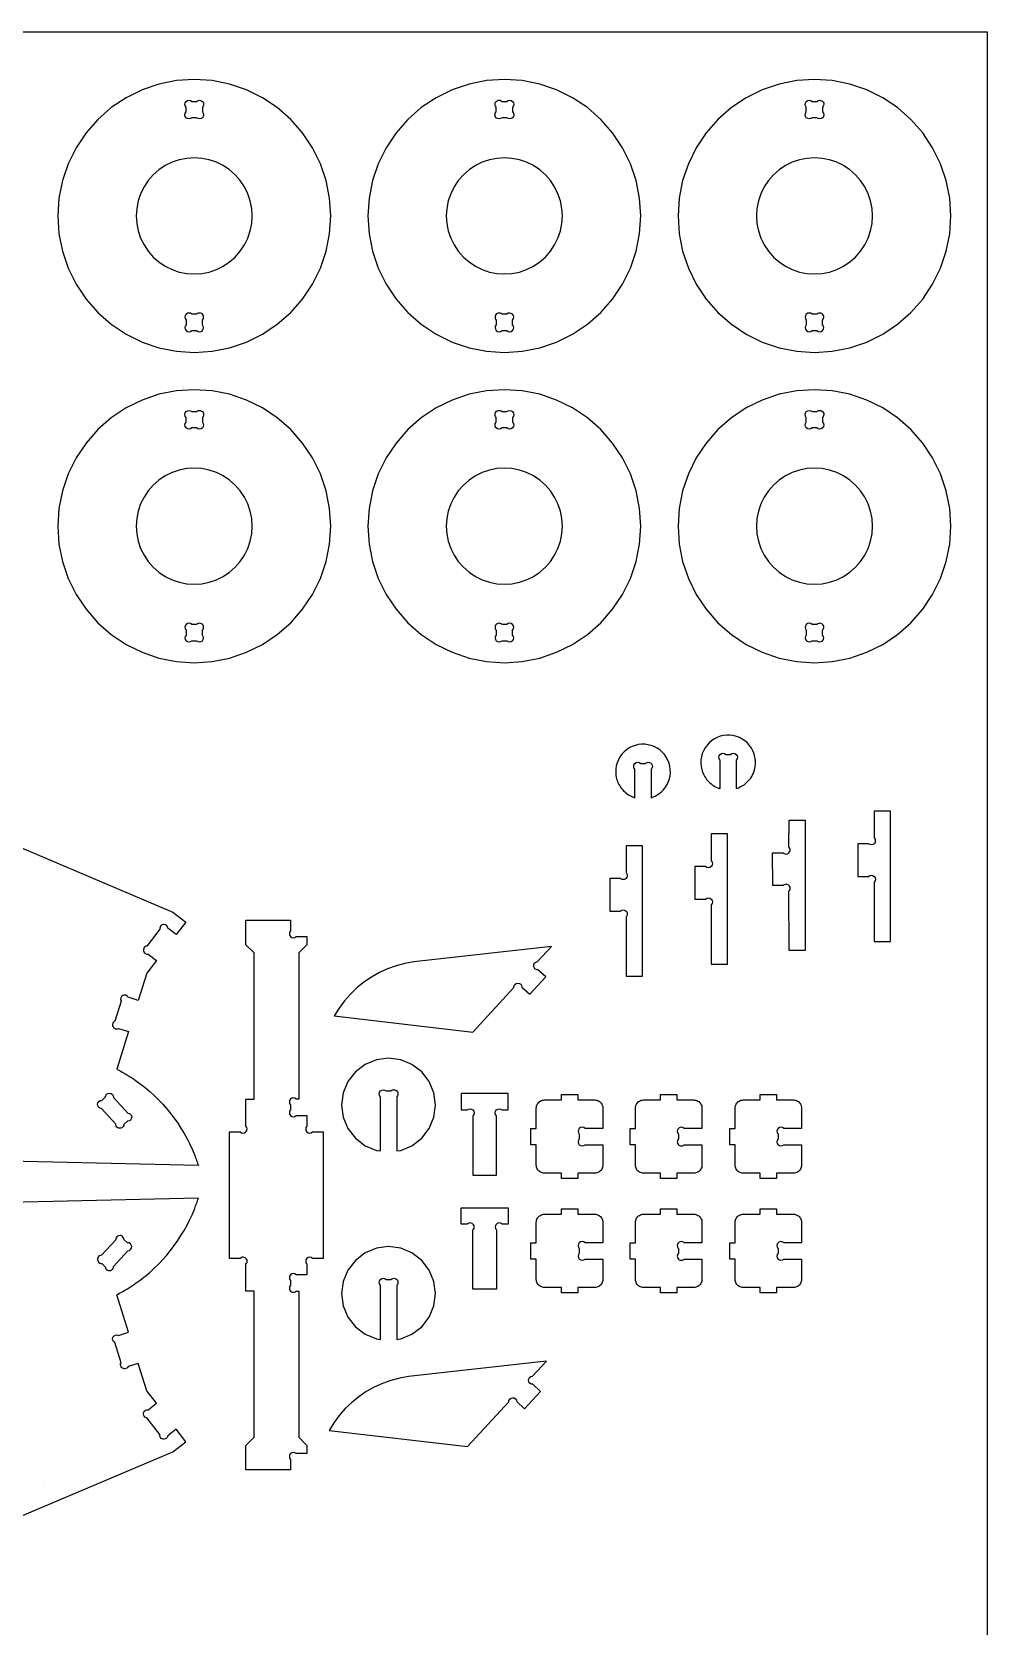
# Model space of a CAD drawing. Extents: x -745 to 183, y -809 to 482.
# Drawn here: x -169 to 183, y -106 to 482 of the extents above; entities that cross this region are included whole.
import ezdxf

# ---------------------------------------------------------------- set-up
doc = ezdxf.new("R2010")
doc.units = 0
doc.header["$MEASUREMENT"] = 0
doc.layers.get('0').update_dxf_attribs({"linetype": 'CONTINUOUS'})
doc.layers.add('LAYER_1', color=18, linetype='CONTINUOUS')

msp = doc.modelspace()

# ---------------------------------------------------------------- linework, layer by layer
msp.add_lwpolyline([(-745.43, -808.79), (-745.43, 481.66), (182.93, 481.66), (182.93, -808.79)], close=True)
at = {"layer": 'LAYER_1'}
for points in [[(-149.21, 383.23), (-144.87, 378.28), (-139.93, 373.94), (-134.46, 370.29), (-128.56, 367.38), (-122.33, 365.26), (-115.87, 363.98), (-109.31, 363.55), (-102.74, 363.98), (-96.29, 365.26), (-90.06, 367.38), (-84.16, 370.29), (-78.69, 373.94), (-73.74, 378.28), (-69.4, 383.23), (-65.75, 388.7), (-62.84, 394.6), (-60.72, 400.83), (-59.44, 407.28), (-59.01, 413.85), (-59.44, 420.41), (-60.72, 426.86), (-62.84, 433.09), (-65.75, 438.99), (-69.4, 444.46), (-73.74, 449.41), (-78.69, 453.75), (-84.16, 457.4), (-90.06, 460.31), (-96.29, 462.43), (-102.74, 463.71), (-109.31, 464.14), (-115.87, 463.71), (-122.33, 462.43), (-128.56, 460.31), (-134.46, 457.4), (-139.93, 453.75), (-144.87, 449.41), (-149.21, 444.46), (-152.87, 438.99), (-155.78, 433.09), (-157.89, 426.86), (-159.17, 420.41), (-159.61, 413.85), (-159.17, 407.28), (-157.89, 400.83), (-155.78, 394.6), (-152.87, 388.7)], [(-34.91, 383.23), (-30.57, 378.28), (-25.63, 373.94), (-20.16, 370.29), (-14.26, 367.38), (-8.03, 365.26), (-1.57, 363.98), (4.99, 363.55), (11.56, 363.98), (18.01, 365.26), (24.24, 367.38), (30.14, 370.29), (35.61, 373.94), (40.56, 378.28), (44.9, 383.23), (48.55, 388.7), (51.46, 394.6), (53.58, 400.83), (54.86, 407.28), (55.29, 413.85), (54.86, 420.41), (53.58, 426.86), (51.46, 433.09), (48.55, 438.99), (44.9, 444.46), (40.56, 449.41), (35.61, 453.75), (30.14, 457.4), (24.24, 460.31), (18.01, 462.43), (11.56, 463.71), (4.99, 464.14), (-1.57, 463.71), (-8.03, 462.43), (-14.26, 460.31), (-20.16, 457.4), (-25.63, 453.75), (-30.57, 449.41), (-34.91, 444.46), (-38.57, 438.99), (-41.48, 433.09), (-43.59, 426.86), (-44.87, 420.41), (-45.31, 413.85), (-44.87, 407.28), (-43.59, 400.83), (-41.48, 394.6), (-38.57, 388.7)], [(79.39, 383.23), (83.73, 378.28), (88.67, 373.94), (94.14, 370.29), (100.04, 367.38), (106.27, 365.26), (112.73, 363.98), (119.29, 363.55), (125.86, 363.98), (132.31, 365.26), (138.54, 367.38), (144.44, 370.29), (149.91, 373.94), (154.86, 378.28), (159.2, 383.23), (162.85, 388.7), (165.76, 394.6), (167.88, 400.83), (169.16, 407.28), (169.59, 413.85), (169.16, 420.41), (167.88, 426.86), (165.76, 433.09), (162.85, 438.99), (159.2, 444.46), (154.86, 449.41), (149.91, 453.75), (144.44, 457.4), (138.54, 460.31), (132.31, 462.43), (125.86, 463.71), (119.29, 464.14), (112.73, 463.71), (106.27, 462.43), (100.04, 460.31), (94.14, 457.4), (88.67, 453.75), (83.73, 449.41), (79.39, 444.46), (75.73, 438.99), (72.82, 433.09), (70.71, 426.86), (69.43, 420.41), (69, 413.85), (69.43, 407.28), (70.71, 400.83), (72.82, 394.6), (75.73, 388.7)], [(-127.83, 403.15), (-126.28, 400.82), (-124.43, 398.72), (-122.33, 396.88), (-120, 395.32), (-117.49, 394.09), (-114.84, 393.19), (-112.1, 392.64), (-109.31, 392.46), (-106.52, 392.64), (-103.77, 393.19), (-101.12, 394.09), (-98.61, 395.32), (-96.29, 396.88), (-94.18, 398.72), (-92.34, 400.82), (-90.78, 403.15), (-89.55, 405.66), (-88.65, 408.31), (-88.1, 411.05), (-87.92, 413.85), (-88.1, 416.64), (-88.65, 419.38), (-89.55, 422.03), (-90.78, 424.54), (-92.34, 426.87), (-94.18, 428.97), (-96.29, 430.81), (-98.61, 432.37), (-101.12, 433.61), (-103.77, 434.5), (-106.52, 435.05), (-109.31, 435.23), (-112.1, 435.05), (-114.84, 434.5), (-117.49, 433.61), (-120, 432.37), (-122.33, 430.81), (-124.43, 428.97), (-126.28, 426.87), (-127.83, 424.54), (-129.07, 422.03), (-129.97, 419.38), (-130.51, 416.64), (-130.7, 413.85), (-130.51, 411.05), (-129.97, 408.31), (-129.07, 405.66)], [(-13.53, 403.15), (-11.98, 400.82), (-10.13, 398.72), (-8.03, 396.88), (-5.7, 395.32), (-3.19, 394.09), (-0.54, 393.19), (2.2, 392.64), (4.99, 392.46), (7.78, 392.64), (10.53, 393.19), (13.18, 394.09), (15.69, 395.32), (18.01, 396.88), (20.12, 398.72), (21.96, 400.82), (23.52, 403.15), (24.75, 405.66), (25.65, 408.31), (26.2, 411.05), (26.38, 413.85), (26.2, 416.64), (25.65, 419.38), (24.75, 422.03), (23.52, 424.54), (21.96, 426.87), (20.12, 428.97), (18.01, 430.81), (15.69, 432.37), (13.18, 433.61), (10.53, 434.5), (7.78, 435.05), (4.99, 435.23), (2.2, 435.05), (-0.54, 434.5), (-3.19, 433.61), (-5.7, 432.37), (-8.03, 430.81), (-10.13, 428.97), (-11.98, 426.87), (-13.53, 424.54), (-14.77, 422.03), (-15.67, 419.38), (-16.21, 416.64), (-16.4, 413.85), (-16.21, 411.05), (-15.67, 408.31), (-14.77, 405.66)], [(102.32, 400.82), (104.17, 398.72), (106.27, 396.88), (108.6, 395.32), (111.11, 394.09), (113.76, 393.19), (116.5, 392.64), (119.29, 392.46), (122.08, 392.64), (124.83, 393.19), (127.48, 394.09), (129.99, 395.32), (132.31, 396.88), (134.42, 398.72), (136.26, 400.82), (137.82, 403.15), (139.05, 405.66), (139.95, 408.31), (140.5, 411.05), (140.68, 413.85), (140.5, 416.64), (139.95, 419.38), (139.05, 422.03), (137.82, 424.54), (136.26, 426.87), (134.42, 428.97), (132.31, 430.81), (129.99, 432.37), (127.48, 433.61), (124.83, 434.5), (122.08, 435.05), (119.29, 435.23), (116.5, 435.05), (113.76, 434.5), (111.11, 433.61), (108.6, 432.37), (106.27, 430.81), (104.17, 428.97), (102.32, 426.87), (100.77, 424.54), (99.53, 422.03), (98.63, 419.38), (98.09, 416.64), (97.9, 413.85), (98.09, 411.05), (98.63, 408.31), (99.53, 405.66), (100.77, 403.15)], [(-149.21, 268.93), (-144.87, 263.98), (-139.93, 259.64), (-134.46, 255.99), (-128.56, 253.08), (-122.33, 250.96), (-115.87, 249.68), (-109.31, 249.25), (-102.74, 249.68), (-96.29, 250.96), (-90.06, 253.08), (-84.16, 255.99), (-78.69, 259.64), (-73.74, 263.98), (-69.4, 268.93), (-65.75, 274.4), (-62.84, 280.3), (-60.72, 286.53), (-59.44, 292.98), (-59.01, 299.55), (-59.44, 306.11), (-60.72, 312.56), (-62.84, 318.79), (-65.75, 324.69), (-69.4, 330.16), (-73.74, 335.11), (-78.69, 339.45), (-84.16, 343.1), (-90.06, 346.01), (-96.29, 348.13), (-102.74, 349.41), (-109.31, 349.84), (-115.87, 349.41), (-122.33, 348.13), (-128.56, 346.01), (-134.46, 343.1), (-139.93, 339.45), (-144.87, 335.11), (-149.21, 330.16), (-152.87, 324.69), (-155.78, 318.79), (-157.89, 312.56), (-159.17, 306.11), (-159.61, 299.55), (-159.17, 292.98), (-157.89, 286.53), (-155.78, 280.3), (-152.87, 274.4)], [(-30.57, 263.98), (-25.63, 259.64), (-20.16, 255.99), (-14.26, 253.08), (-8.03, 250.96), (-1.57, 249.68), (4.99, 249.25), (11.56, 249.68), (18.01, 250.96), (24.24, 253.08), (30.14, 255.99), (35.61, 259.64), (40.56, 263.98), (44.9, 268.93), (48.55, 274.4), (51.46, 280.3), (53.58, 286.53), (54.86, 292.98), (55.29, 299.55), (54.86, 306.11), (53.58, 312.56), (51.46, 318.79), (48.55, 324.69), (44.9, 330.16), (40.56, 335.11), (35.61, 339.45), (30.14, 343.1), (24.24, 346.01), (18.01, 348.13), (11.56, 349.41), (4.99, 349.84), (-1.57, 349.41), (-8.03, 348.13), (-14.26, 346.01), (-20.16, 343.1), (-25.63, 339.45), (-30.57, 335.11), (-34.91, 330.16), (-38.57, 324.69), (-41.48, 318.79), (-43.59, 312.56), (-44.87, 306.11), (-45.31, 299.55), (-44.87, 292.98), (-43.59, 286.53), (-41.48, 280.3), (-38.57, 274.4), (-34.91, 268.93)], [(88.67, 259.64), (94.14, 255.99), (100.04, 253.08), (106.27, 250.96), (112.73, 249.68), (119.29, 249.25), (125.86, 249.68), (132.31, 250.96), (138.54, 253.08), (144.44, 255.99), (149.91, 259.64), (154.86, 263.98), (159.2, 268.93), (162.85, 274.4), (165.76, 280.3), (167.88, 286.53), (169.16, 292.98), (169.59, 299.55), (169.16, 306.11), (167.88, 312.56), (165.76, 318.79), (162.85, 324.69), (159.2, 330.16), (154.86, 335.11), (149.91, 339.45), (144.44, 343.1), (138.54, 346.01), (132.31, 348.13), (125.86, 349.41), (119.29, 349.84), (112.73, 349.41), (106.27, 348.13), (100.04, 346.01), (94.14, 343.1), (88.67, 339.45), (83.73, 335.11), (79.39, 330.16), (75.73, 324.69), (72.82, 318.79), (70.71, 312.56), (69.43, 306.11), (69, 299.55), (69.43, 292.98), (70.71, 286.53), (72.82, 280.3), (75.73, 274.4), (79.39, 268.93), (83.73, 263.98)], [(-127.83, 288.85), (-126.28, 286.52), (-124.43, 284.42), (-122.33, 282.58), (-120, 281.02), (-117.49, 279.78), (-114.84, 278.89), (-112.1, 278.34), (-109.31, 278.16), (-106.52, 278.34), (-103.77, 278.89), (-101.12, 279.78), (-98.61, 281.02), (-96.29, 282.58), (-94.18, 284.42), (-92.34, 286.52), (-90.78, 288.85), (-89.55, 291.36), (-88.65, 294.01), (-88.1, 296.75), (-87.92, 299.55), (-88.1, 302.34), (-88.65, 305.08), (-89.55, 307.73), (-90.78, 310.24), (-92.34, 312.57), (-94.18, 314.67), (-96.29, 316.51), (-98.61, 318.07), (-101.12, 319.31), (-103.77, 320.2), (-106.52, 320.75), (-109.31, 320.93), (-112.1, 320.75), (-114.84, 320.2), (-117.49, 319.31), (-120, 318.07), (-122.33, 316.51), (-124.43, 314.67), (-126.28, 312.57), (-127.83, 310.24), (-129.07, 307.73), (-129.97, 305.08), (-130.51, 302.34), (-130.7, 299.55), (-130.51, 296.75), (-129.97, 294.01), (-129.07, 291.36)], [(-11.98, 286.52), (-10.13, 284.42), (-8.03, 282.58), (-5.7, 281.02), (-3.19, 279.78), (-0.54, 278.89), (2.2, 278.34), (4.99, 278.16), (7.78, 278.34), (10.53, 278.89), (13.18, 279.78), (15.69, 281.02), (18.01, 282.58), (20.12, 284.42), (21.96, 286.52), (23.52, 288.85), (24.75, 291.36), (25.65, 294.01), (26.2, 296.75), (26.38, 299.55), (26.2, 302.34), (25.65, 305.08), (24.75, 307.73), (23.52, 310.24), (21.96, 312.57), (20.12, 314.67), (18.01, 316.51), (15.69, 318.07), (13.18, 319.31), (10.53, 320.2), (7.78, 320.75), (4.99, 320.93), (2.2, 320.75), (-0.54, 320.2), (-3.19, 319.31), (-5.7, 318.07), (-8.03, 316.51), (-10.13, 314.67), (-11.98, 312.57), (-13.53, 310.24), (-14.77, 307.73), (-15.67, 305.08), (-16.21, 302.34), (-16.4, 299.55), (-16.21, 296.75), (-15.67, 294.01), (-14.77, 291.36), (-13.53, 288.85)], [(102.32, 286.52), (104.17, 284.42), (106.27, 282.58), (108.6, 281.02), (111.11, 279.78), (113.76, 278.89), (116.5, 278.34), (119.29, 278.16), (122.08, 278.34), (124.83, 278.89), (127.48, 279.78), (129.99, 281.02), (132.31, 282.58), (134.42, 284.42), (136.26, 286.52), (137.82, 288.85), (139.05, 291.36), (139.95, 294.01), (140.5, 296.75), (140.68, 299.55), (140.5, 302.34), (139.95, 305.08), (139.05, 307.73), (137.82, 310.24), (136.26, 312.57), (134.42, 314.67), (132.31, 316.51), (129.99, 318.07), (127.48, 319.31), (124.83, 320.2), (122.08, 320.75), (119.29, 320.93), (116.5, 320.75), (113.76, 320.2), (111.11, 319.31), (108.6, 318.07), (106.27, 316.51), (104.17, 314.67), (102.32, 312.57), (100.77, 310.24), (99.53, 307.73), (98.63, 305.08), (98.09, 302.34), (97.9, 299.55), (98.09, 296.75), (98.63, 294.01), (99.53, 291.36), (100.77, 288.85)]]:
    msp.add_lwpolyline(points, close=True, dxfattribs=at)
for points in [[(-110.18, 456.05), (-108.43, 456.05, -1), (-106.31, 453.92), (-106.31, 452.17, -1), (-108.43, 450.04), (-110.18, 450.04, -1), (-112.31, 452.17), (-112.31, 453.92, -1)], [(1.99, 452.17), (1.99, 453.92, -1), (4.12, 456.05), (5.87, 456.05, -1), (7.99, 453.92), (7.99, 452.17, -1), (5.87, 450.04), (4.12, 450.04, -1)], [(120.17, 450.04), (118.42, 450.04, -1), (116.29, 452.17), (116.29, 453.92, -1), (118.42, 456.05), (120.17, 456.05, -1), (122.29, 453.92), (122.29, 452.17, -1)], [(-108.43, 377.64), (-110.18, 377.64, 1), (-112.31, 375.51), (-112.31, 373.76, 1), (-110.18, 371.64), (-108.43, 371.64, 1), (-106.31, 373.76), (-106.31, 375.51, 1)], [(4.12, 371.64), (5.87, 371.64, 1), (7.99, 373.76), (7.99, 375.51, 1), (5.87, 377.64), (4.12, 377.64, 1), (1.99, 375.51), (1.99, 373.76, 1)], [(120.17, 377.64), (118.42, 377.64, 1), (116.29, 375.51), (116.29, 373.76, 1), (118.42, 371.64), (120.17, 371.64, 1), (122.29, 373.76), (122.29, 375.51, 1)], [(-110.18, 341.75), (-108.43, 341.75, -1), (-106.31, 339.62), (-106.31, 337.87, -1), (-108.43, 335.74), (-110.18, 335.74, -1), (-112.31, 337.87), (-112.31, 339.62, -1)], [(4.12, 341.75), (5.87, 341.75, -1), (7.99, 339.62), (7.99, 337.87, -1), (5.87, 335.74), (4.12, 335.74, -1), (1.99, 337.87), (1.99, 339.62, -1)], [(118.42, 341.75), (120.17, 341.75, -1), (122.29, 339.62), (122.29, 337.87, -1), (120.17, 335.74), (118.42, 335.74, -1), (116.29, 337.87), (116.29, 339.62, -1)], [(-108.43, 263.34), (-110.18, 263.34, 1), (-112.31, 261.21), (-112.31, 259.46, 1), (-110.18, 257.34), (-108.43, 257.34, 1), (-106.31, 259.46), (-106.31, 261.21, 1)], [(5.87, 263.34), (4.12, 263.34, 1), (1.99, 261.21), (1.99, 259.46, 1), (4.12, 257.34), (5.87, 257.34, 1), (7.99, 259.46), (7.99, 261.21, 1)], [(120.17, 263.34), (118.42, 263.34, 1), (116.29, 261.21), (116.29, 259.46, 1), (118.42, 257.34), (120.17, 257.34, 1), (122.29, 259.46), (122.29, 261.21, 1)], [(53.1, 199.53), (53.1, 210, -1), (55.23, 212.13), (56.98, 212.13, -1), (59.1, 210), (59.1, 199.53, 0.06972), (61.94, 200.96, 0.143919), (65.42, 205.27, 0.513852), (56.76, 219.19, 0.513741), (46.37, 206.52, 0.115135), (48.52, 202.49, 0.11491), (52.25, 199.82, 0.024411), (52.67, 199.67, -0.008136)], [(84.49, 202.88), (84.49, 213.34, -1), (86.61, 215.47), (88.36, 215.47, -1), (90.49, 213.34), (90.49, 202.88, 0.06972), (93.32, 204.3, 0.143919), (96.8, 208.62, 0.513852), (88.15, 222.54, 0.513741), (77.75, 209.86, 0.115135), (79.91, 205.83, 0.11491), (83.63, 203.17, 0.024411), (84.06, 203.02, -0.008136)], [(135.27, 170.53), (139.16, 170.53, -1), (141.29, 168.4), (141.29, 146.56), (147.29, 146.56), (147.29, 194.56), (141.29, 194.56), (141.28, 184.69, -1), (139.16, 182.56), (135.27, 182.56)], [(109.91, 143.22), (109.9, 165.06, 1), (107.77, 167.18), (103.89, 167.18), (103.88, 179.22), (107.77, 179.22, 1), (109.9, 181.34), (109.91, 191.22), (115.91, 191.22), (115.91, 143.22)], [(75.22, 162.14), (79.11, 162.14, -1), (81.24, 160.02), (81.24, 138.17), (87.24, 138.17), (87.24, 186.17), (81.24, 186.17), (81.24, 176.3, -1), (79.11, 174.17), (75.22, 174.17)], [(43.84, 157.74), (47.73, 157.74, -1), (49.86, 155.62), (49.86, 133.78), (55.86, 133.78), (55.86, 181.78), (49.86, 181.78), (49.86, 171.9, -1), (47.73, 169.78), (43.84, 169.78)], [(-90.26, -48.14), (-90.26, -39.11), (-87.25, -36.1), (-87.25, 17.77), (-90.26, 17.77), (-90.26, 27.67, 1), (-92.38, 29.8), (-96.27, 29.8), (-96.27, 76.43), (-92.42, 76.43, 1), (-90.29, 78.55), (-90.29, 88.46), (-87.25, 88.46), (-87.25, 142.31), (-90.26, 145.32), (-90.26, 154.35), (-73.82, 154.35), (-73.82, 150.46, 1), (-71.69, 148.33), (-67.8, 148.33), (-67.8, 145.32), (-70.81, 142.31), (-70.81, 88.46), (-71.69, 88.46, 1), (-73.82, 86.33), (-73.82, 84.57, 1), (-71.69, 82.44), (-67.8, 82.44), (-67.8, 78.55, 1), (-65.68, 76.43), (-61.79, 76.43), (-61.79, 29.8), (-65.68, 29.8, 1), (-67.8, 27.67), (-67.8, 23.78), (-71.69, 23.78, 1), (-73.82, 21.66), (-73.82, 19.88, 1), (-71.69, 17.75), (-70.81, 17.75), (-70.81, -36.1), (-67.8, -39.11), (-67.8, -42.12), (-71.69, -42.12, 1), (-73.82, -44.25), (-73.82, -48.14)], [(-57.71, 119.17), (-6.69, 113.16), (8.49, 129.63, -1), (11.49, 129.75), (14.35, 127.12), (20.22, 133.49), (17.36, 136.12, -1), (17.24, 139.13), (22.35, 144.67), (-25.1, 139.36), (-28.42, 139.04), (-31.7, 138.45), (-34.92, 137.59), (-38.06, 136.46), (-41.09, 135.08), (-44, 133.44), (-46.75, 131.57), (-49.35, 129.47), (-51.75, 127.17), (-53.96, 124.67), (-55.95, 122)], [(-49.92, 74.06), (-46.34, 71.31), (-42.17, 69.59), (-40.71, 69.4), (-40.71, 89.36, -1), (-38.58, 91.49), (-36.82, 91.49, -1), (-34.69, 89.36), (-34.69, 69.4), (-33.23, 69.59), (-29.06, 71.31), (-25.48, 74.06), (-22.74, 77.64), (-21.01, 81.81), (-20.42, 86.28), (-21.01, 90.75), (-22.74, 94.92), (-25.48, 98.5), (-29.06, 101.24), (-33.23, 102.97), (-37.7, 103.56), (-42.17, 102.97), (-46.34, 101.24), (-49.92, 98.5), (-52.67, 94.92), (-54.39, 90.75), (-54.98, 86.28), (-54.39, 81.81), (-52.67, 77.64)], [(-139.08, 89.07), (-133.81, 83.35, -1), (-133.93, 80.35), (-135.23, 79.16, -1), (-138.24, 79.28), (-143.51, 85, -1), (-143.38, 88), (-142.09, 89.2, -1)], [(-10.89, 84.48), (-8.7, 84.48, -1), (-6.57, 82.35), (-6.57, 60.46), (2.09, 60.46), (2.09, 82.35, -1), (4.21, 84.48), (6.41, 84.48), (6.41, 90.49), (-10.89, 90.49)], [(17.64, 62.05), (17.38, 62.34), (17.17, 62.67), (16.99, 63.02), (16.87, 63.39), (16.79, 63.78), (16.76, 64.17), (16.76, 71.67), (14.76, 71.67), (14.76, 77.69), (16.76, 77.69), (16.76, 85.17), (16.79, 85.56), (16.87, 85.95), (16.99, 86.32), (17.17, 86.67), (17.38, 87), (17.64, 87.29), (17.94, 87.55), (18.26, 87.77), (18.62, 87.94), (18.99, 88.07), (19.37, 88.14), (19.76, 88.17), (26.01, 88.17), (26.01, 90.17), (32.02, 90.17), (32.02, 88.17), (38.26, 88.17), (38.66, 88.14), (39.04, 88.07), (39.41, 87.94), (39.76, 87.77), (40.09, 87.55), (40.39, 87.29), (40.64, 87), (40.86, 86.67), (41.04, 86.32), (41.16, 85.95), (41.24, 85.56), (41.26, 85.17), (41.26, 77.67), (34.73, 77.67, 1), (32.6, 75.54), (32.6, 73.8, 1), (34.73, 71.67), (41.26, 71.67), (41.26, 64.17), (41.24, 63.78), (41.16, 63.39), (41.04, 63.02), (40.86, 62.67), (40.64, 62.34), (40.39, 62.05), (40.09, 61.79), (39.76, 61.57), (39.41, 61.4), (39.04, 61.27), (38.66, 61.2), (38.26, 61.17), (32.02, 61.17), (32.02, 59.17), (26.01, 59.17), (26.01, 61.17), (19.76, 61.17), (19.37, 61.2), (18.99, 61.27), (18.62, 61.4), (18.26, 61.57), (17.94, 61.79)], [(54.2, 62.05), (53.94, 62.34), (53.72, 62.67), (53.55, 63.02), (53.42, 63.39), (53.35, 63.78), (53.32, 64.17), (53.32, 71.67), (51.32, 71.67), (51.32, 77.69), (53.32, 77.69), (53.32, 85.17), (53.35, 85.56), (53.42, 85.95), (53.55, 86.32), (53.72, 86.67), (53.94, 87), (54.2, 87.29), (54.49, 87.55), (54.82, 87.77), (55.17, 87.94), (55.54, 88.07), (55.93, 88.14), (56.32, 88.17), (62.56, 88.17), (62.56, 90.17), (68.58, 90.17), (68.58, 88.17), (74.82, 88.17), (75.21, 88.14), (75.6, 88.07), (75.97, 87.94), (76.32, 87.77), (76.65, 87.55), (76.94, 87.29), (77.2, 87), (77.42, 86.67), (77.59, 86.32), (77.72, 85.95), (77.8, 85.56), (77.82, 85.17), (77.82, 77.67), (71.29, 77.67, 1), (69.16, 75.54), (69.16, 73.8, 1), (71.29, 71.67), (77.82, 71.67), (77.82, 64.17), (77.8, 63.78), (77.72, 63.39), (77.59, 63.02), (77.42, 62.67), (77.2, 62.34), (76.94, 62.05), (76.65, 61.79), (76.32, 61.57), (75.97, 61.4), (75.6, 61.27), (75.21, 61.2), (74.82, 61.17), (68.58, 61.17), (68.58, 59.17), (62.56, 59.17), (62.56, 61.17), (56.32, 61.17), (55.93, 61.2), (55.54, 61.27), (55.17, 61.4), (54.82, 61.57), (54.49, 61.79)], [(90.91, 62.05), (90.66, 62.34), (90.44, 62.67), (90.26, 63.02), (90.14, 63.39), (90.06, 63.78), (90.04, 64.17), (90.04, 71.67), (88.04, 71.67), (88.04, 77.69), (90.04, 77.69), (90.04, 85.17), (90.06, 85.56), (90.14, 85.95), (90.26, 86.32), (90.44, 86.67), (90.66, 87), (90.91, 87.29), (91.21, 87.55), (91.54, 87.77), (91.89, 87.94), (92.26, 88.07), (92.64, 88.14), (93.04, 88.17), (99.28, 88.17), (99.28, 90.17), (105.29, 90.17), (105.29, 88.17), (111.54, 88.17), (111.93, 88.14), (112.31, 88.07), (112.68, 87.94), (113.04, 87.77), (113.36, 87.55), (113.66, 87.29), (113.92, 87), (114.13, 86.67), (114.31, 86.32), (114.43, 85.95), (114.51, 85.56), (114.54, 85.17), (114.54, 77.67), (108, 77.67, 1), (105.88, 75.54), (105.88, 73.8, 1), (108, 71.67), (114.54, 71.67), (114.54, 64.17), (114.51, 63.78), (114.43, 63.39), (114.31, 63.02), (114.13, 62.67), (113.92, 62.34), (113.66, 62.05), (113.36, 61.79), (113.04, 61.57), (112.68, 61.4), (112.31, 61.27), (111.93, 61.2), (111.54, 61.17), (105.29, 61.17), (105.29, 59.17), (99.28, 59.17), (99.28, 61.17), (93.04, 61.17), (92.64, 61.2), (92.26, 61.27), (91.89, 61.4), (91.54, 61.57), (91.21, 61.79)], [(-6.57, 18.4), (-6.57, 40.29, 1), (-8.7, 42.41), (-10.89, 42.41), (-10.89, 48.43), (6.41, 48.43), (6.41, 42.41), (4.21, 42.41, 1), (2.09, 40.29), (2.09, 18.4)], [(17.64, 19.94), (17.38, 20.23), (17.17, 20.56), (16.99, 20.91), (16.87, 21.28), (16.79, 21.67), (16.76, 22.06), (16.76, 29.56), (14.76, 29.56), (14.76, 35.58), (16.76, 35.58), (16.76, 43.06), (16.79, 43.45), (16.87, 43.84), (16.99, 44.21), (17.17, 44.56), (17.38, 44.89), (17.64, 45.18), (17.94, 45.44), (18.26, 45.66), (18.62, 45.83), (18.99, 45.96), (19.37, 46.03), (19.76, 46.06), (26.01, 46.06), (26.01, 48.06), (32.02, 48.06), (32.02, 46.06), (38.26, 46.06), (38.66, 46.03), (39.04, 45.96), (39.41, 45.83), (39.76, 45.66), (40.09, 45.44), (40.39, 45.18), (40.64, 44.89), (40.86, 44.56), (41.04, 44.21), (41.16, 43.84), (41.24, 43.45), (41.26, 43.06), (41.26, 35.56), (34.73, 35.56, 1), (32.6, 33.43), (32.6, 31.69, 1), (34.73, 29.56), (41.26, 29.56), (41.26, 22.06), (41.24, 21.67), (41.16, 21.28), (41.04, 20.91), (40.86, 20.56), (40.64, 20.23), (40.39, 19.94), (40.09, 19.68), (39.76, 19.46), (39.41, 19.29), (39.04, 19.16), (38.66, 19.08), (38.26, 19.06), (32.02, 19.06), (32.02, 17.06), (26.01, 17.06), (26.01, 19.06), (19.76, 19.06), (19.37, 19.08), (18.99, 19.16), (18.62, 19.29), (18.26, 19.46), (17.94, 19.68)], [(54.2, 19.94), (53.94, 20.23), (53.72, 20.56), (53.55, 20.91), (53.42, 21.28), (53.35, 21.67), (53.32, 22.06), (53.32, 29.56), (51.32, 29.56), (51.32, 35.58), (53.32, 35.58), (53.32, 43.06), (53.35, 43.45), (53.42, 43.84), (53.55, 44.21), (53.72, 44.56), (53.94, 44.89), (54.2, 45.18), (54.49, 45.44), (54.82, 45.66), (55.17, 45.83), (55.54, 45.96), (55.93, 46.03), (56.32, 46.06), (62.56, 46.06), (62.56, 48.06), (68.58, 48.06), (68.58, 46.06), (74.82, 46.06), (75.21, 46.03), (75.6, 45.96), (75.97, 45.83), (76.32, 45.66), (76.65, 45.44), (76.94, 45.18), (77.2, 44.89), (77.42, 44.56), (77.59, 44.21), (77.72, 43.84), (77.8, 43.45), (77.82, 43.06), (77.82, 35.56), (71.29, 35.56, 1), (69.16, 33.43), (69.16, 31.69, 1), (71.29, 29.56), (77.82, 29.56), (77.82, 22.06), (77.8, 21.67), (77.72, 21.28), (77.59, 20.91), (77.42, 20.56), (77.2, 20.23), (76.94, 19.94), (76.65, 19.68), (76.32, 19.46), (75.97, 19.29), (75.6, 19.16), (75.21, 19.08), (74.82, 19.06), (68.58, 19.06), (68.58, 17.06), (62.56, 17.06), (62.56, 19.06), (56.32, 19.06), (55.93, 19.08), (55.54, 19.16), (55.17, 19.29), (54.82, 19.46), (54.49, 19.68)], [(90.91, 19.94), (90.66, 20.23), (90.44, 20.56), (90.26, 20.91), (90.14, 21.28), (90.06, 21.67), (90.04, 22.06), (90.04, 29.56), (88.04, 29.56), (88.04, 35.58), (90.04, 35.58), (90.04, 43.06), (90.06, 43.45), (90.14, 43.84), (90.26, 44.21), (90.44, 44.56), (90.66, 44.89), (90.91, 45.18), (91.21, 45.44), (91.54, 45.66), (91.89, 45.83), (92.26, 45.96), (92.64, 46.03), (93.04, 46.06), (99.28, 46.06), (99.28, 48.06), (105.29, 48.06), (105.29, 46.06), (111.54, 46.06), (111.93, 46.03), (112.31, 45.96), (112.68, 45.83), (113.04, 45.66), (113.36, 45.44), (113.66, 45.18), (113.92, 44.89), (114.13, 44.56), (114.31, 44.21), (114.43, 43.84), (114.51, 43.45), (114.54, 43.06), (114.54, 35.56), (108, 35.56, 1), (105.88, 33.43), (105.88, 31.69, 1), (108, 29.56), (114.54, 29.56), (114.54, 22.06), (114.51, 21.67), (114.43, 21.28), (114.31, 20.91), (114.13, 20.56), (113.92, 20.23), (113.66, 19.94), (113.36, 19.68), (113.04, 19.46), (112.68, 19.29), (112.31, 19.16), (111.93, 19.08), (111.54, 19.06), (105.29, 19.06), (105.29, 17.06), (99.28, 17.06), (99.28, 19.06), (93.04, 19.06), (92.64, 19.08), (92.26, 19.16), (91.89, 19.29), (91.54, 19.46), (91.21, 19.68)], [(-139.08, 26.86), (-133.81, 32.58, 1), (-133.93, 35.59), (-135.23, 36.78, 1), (-138.24, 36.66), (-143.51, 30.94, 1), (-143.38, 27.93), (-142.09, 26.74, 1)], [(-49.92, 4.62), (-46.34, 1.88), (-42.17, 0.15), (-40.71, -0.04), (-40.71, 19.92, -1), (-38.58, 22.05), (-36.82, 22.05, -1), (-34.69, 19.92), (-34.69, -0.04), (-33.23, 0.15), (-29.06, 1.88), (-25.48, 4.62), (-22.74, 8.2), (-21.01, 12.37), (-20.42, 16.84), (-21.01, 21.31), (-22.74, 25.48), (-25.48, 29.06), (-29.06, 31.81), (-33.23, 33.53), (-37.7, 34.12), (-42.17, 33.53), (-46.34, 31.81), (-49.92, 29.06), (-52.67, 25.48), (-54.39, 21.31), (-54.98, 16.84), (-54.39, 12.37), (-52.67, 8.2)], [(-57.84, -30.73), (-59.6, -33.56), (-8.58, -39.56), (6.6, -23.09, -1), (9.6, -22.97), (12.46, -25.61), (18.33, -19.24), (15.47, -16.6, -1), (15.35, -13.6), (20.46, -8.05), (-27, -13.37), (-30.31, -13.68), (-33.59, -14.27), (-36.81, -15.13), (-39.95, -16.26), (-42.98, -17.65), (-45.89, -19.28), (-48.65, -21.16), (-51.24, -23.25), (-53.65, -25.56), (-55.85, -28.05)]]:
    msp.add_lwpolyline(points, format="xyb", close=True, dxfattribs=at)
for points in [[(-193.66, 189.73), (-117.21, 157.37), (-112.43, 153.72), (-115.96, 149.1), (-119.05, 151.46, 1), (-122.03, 151.06), (-126.75, 144.88, 1), (-126.35, 141.9), (-123.26, 139.54), (-126.79, 134.92), (-129.93, 124.84), (-133.64, 126, 1), (-136.31, 124.6), (-138.63, 117.18, 1), (-137.23, 114.52), (-133.52, 113.36), (-137.82, 99.56, -0.005678), (-133.92, 97.3, -0.018659), (-131.03, 95.43, -0.147057), (-109.15, 67.73, -0.012168), (-108.46, 65.86, 0.004056), (-107.8, 63.98), (-215.29, 66.42, -0.114036)], [(-193.66, -73.79), (-117.21, -41.44), (-112.43, -37.79), (-115.96, -33.17), (-119.05, -35.53, -1), (-122.03, -35.13), (-126.75, -28.95, -1), (-126.35, -25.96), (-123.26, -23.6), (-126.79, -18.98), (-129.93, -8.91), (-133.64, -10.07, -1), (-136.31, -8.67), (-138.63, -1.25, -1), (-137.23, 1.42), (-133.52, 2.58), (-137.82, 16.38, 0.005678), (-133.92, 18.63, 0.018659), (-131.03, 20.5, 0.147057), (-109.15, 48.21, 0.012168), (-108.46, 50.07, -0.004056), (-107.8, 51.95), (-215.29, 49.52, 0.114036)]]:
    msp.add_lwpolyline(points, format="xyb", dxfattribs=at)
msp.add_lwpolyline([(-165.02, -53.73), (-164.98, -53.73)], dxfattribs=at)

doc.saveas('drawing.dxf')
